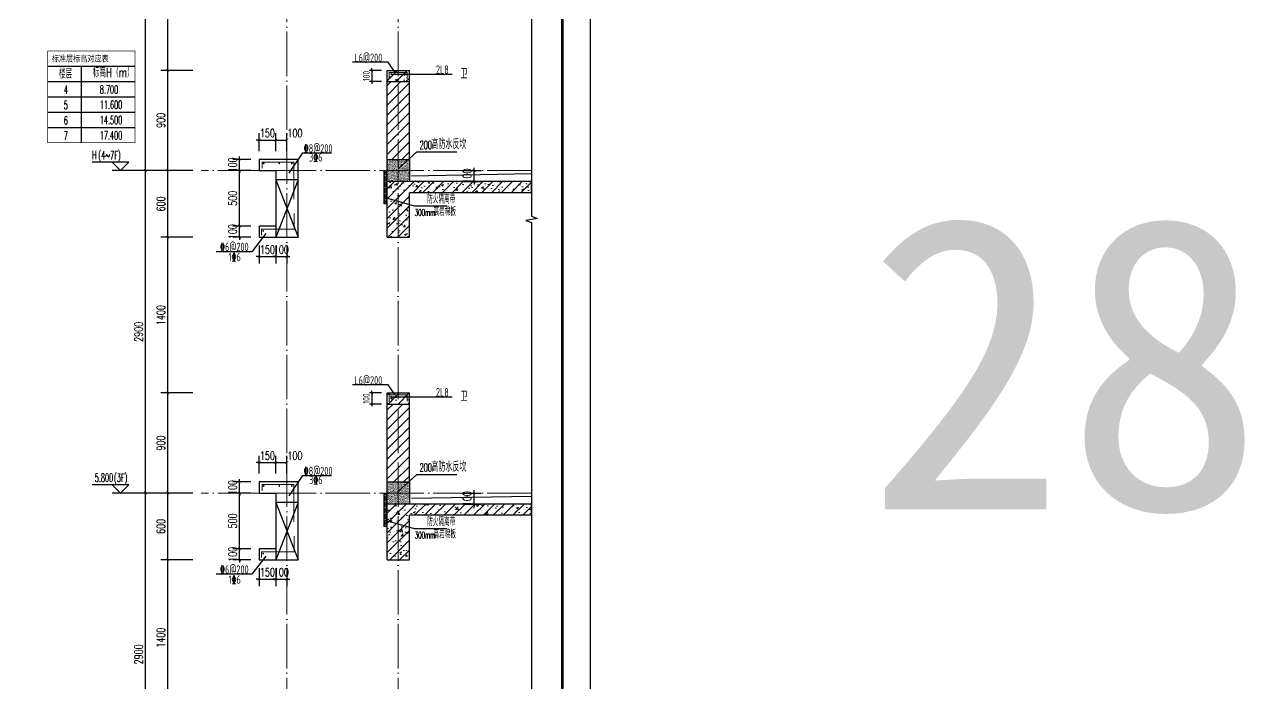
# Model space of a CAD drawing. Extents: x -668857 to 154266, y -275694 to 291306.
# Drawn here: x 78025 to 88987, y 150286 to 156212 of the extents above; entities that cross this region are included whole.
import ezdxf

# ---------------------------------------------------------------- set-up
doc = ezdxf.new("R2010")
doc.units = 0
doc.header["$LTSCALE"] = 1000
doc.linetypes.add('DOTE', pattern=[2.4200000000000004, 2, -0.2, 0.02, -0.2])
doc.layers.get('0').update_dxf_attribs({"linetype": 'CONTINUOUS'})
doc.layers.get('DEFPOINTS').update_dxf_attribs({"linetype": 'CONTINUOUS'})
for name, color, linetype in [('C-Sheet-图框', 101, 'CONTINUOUS'), ('DIM', 2, 'CONTINUOUS'), ('DIM_ELEV', 3, 'CONTINUOUS'), ('DIM_IDEN', 67, 'CONTINUOUS'), ('DIM_SYMB', 3, 'CONTINUOUS'), ('PUB_DIM', 3, 'CONTINUOUS'), ('PUB_TEXT', 2, 'CONTINUOUS'), ('REIN', 6, 'CONTINUOUS'), ('S-大样-砼线', 7, 'CONTINUOUS'), ('S-引出线', 40, 'CONTINUOUS'), ('TEXT', 2, 'CONTINUOUS'), ('WALL', 5, 'CONTINUOUS'), ('yichutu', 7, 'CONTINUOUS'), ('看线', 251, 'CONTINUOUS'), ('立面-看线', 251, 'CONTINUOUS')]:
    doc.layers.add(name, color=color, linetype=linetype)
for name, color, linetype, lineweight in [('DOTE', 19, 'DOTE', 9), ('PUB_HATCH', 8, 'CONTINUOUS', 9), ('内粉刷', 37, 'CONTINUOUS', 9), ('图框', 9, 'CONTINUOUS', 18)]:
    doc.layers.add(name, color=color, linetype=linetype, lineweight=lineweight)
doc.styles.add('_TCH_DIM', font='SIMPLEX.shx', dxfattribs={"width": 0.7, "bigfont": 'GBCBIG.shx'})
doc.styles.add('_TCH_DIM_T3', font='SIMPLEX', dxfattribs={"width": 0.7058823529411765, "bigfont": 'GBCBIG'})
doc.styles.add('C', font='simhei.ttf')
doc.styles.add('DIM_FONT_T3', font='SIMPLEX', dxfattribs={"width": 0.7058823529411765, "bigfont": 'GBCBIG'})
doc.styles.add('TSSD_DIMENSION', font='Tssdeng.shx', dxfattribs={"width": 0.7, "bigfont": 'tssdchn.shx'})
doc.styles.add('TSSD_REIN', font='tssdeng.shx', dxfattribs={"width": 0.7, "height": 300, "bigfont": 'tssdchn.shx'})
doc.styles.add('w', font='tssdeng.shx', dxfattribs={"width": 0.8, "bigfont": 'tssdchn.shx'})
doc.styles.add('宋体', font='', dxfattribs={"height": 50})
doc.styles.get('宋体').set_extended_font_data('SimSun')
doc.dimstyles.new('_TCH_ARCH&&25', dxfattribs={"dimtxt": 74.375, "dimasz": 25, "dimexe": 62.5, "dimexo": 75, "dimgap": 25, "dimtad": 1, "dimdec": 0, "dimzin": 0, "dimdsep": 46, "dimtxsty": '_TCH_DIM_T3', "dimblk": 'ARCHTICK', "dimcen": 0.09, "dimclrt": 7, "dimazin": 0, "dimtfac": 1, "dimtdec": 0, "dimtix": 1, "dimtmove": 2, "dimatfit": 3, "dimldrblk": 'ARCHTICK', "dimfxl": 0, "dimtolj": 1, "dimtzin": 0, "dimarcsym": 0})
doc.dimstyles.new('TSSD_20_20', dxfattribs={"dimtxt": 60, "dimasz": 20, "dimexe": 20, "dimexo": 50, "dimgap": 20, "dimtad": 1, "dimdec": 0, "dimzin": 0, "dimdsep": 46, "dimtxsty": 'TSSD_DIMENSION', "dimblk": 'ARCHTICK', "dimblk1": 'ARCHTICK', "dimblk2": 'ARCHTICK', "dimcen": 0, "dimdle": 20, "dimclrt": 7, "dimadec": 0, "dimazin": 0, "dimtfac": 1, "dimtdec": 0, "dimtix": 1, "dimtmove": 2, "dimatfit": 3, "dimfxl": 0, "dimtolj": 1, "dimtzin": 0, "dimarcsym": 0})
pattern_1 = [(45, (0, 0), (-44.19417382415921, 44.19417382415922), []), (49.99999999999999, (0, 0), (179.3150456501884, -15.68803374564878), [18.75, -206.25]), (355, (0, 0), (-34.68783340325, 188.048033425003), [15, -165]), (100.4514, (14.94292, -1.307335), (144.6273454285054, 172.3598855152384), [15.9350475, -175.285528]), (46.18420000000002, (0, 50), (266.8102621564111, -41.37975358225452), [28.125, -309.3749999999999]), (96.6356, (22.23418625, 46.55167325), (233.6656763871758, 243.5294677251104), [23.902572, -262.92825]), (351.1842, (0, 50), (233.6654862834068, 243.5296502313311), [22.5, -247.5]), (21, (25, 37.5), (149.2267630296154, -100.6547226663347), [18.75, -206.25]), (326.0000000000001, (25, 37.5), (60.82883298039543, 181.2875112617133), [15, -165]), (71.4514, (37.43555825, 29.1120985), (210.0556571453725, 80.6326241774881), [15.9350475, -175.285528]), (37.50000000000001, (0, 0), (3.039963829322667, 83.22346345782788), [0, -163, 0, -167.5, 0, -165.625]), (7.499999999999999, (0, 0), (65.76738436053715, 98.60292797059006), [0, -95.5, 0, -159.25, 0, -63.125]), (327.5, (-55.75, 0), (133.4556090431022, -5.638717933594939), [0, -62.5, 0, -195, 0, -258.75]), (317.5, (-80.75, 0), (145.7965423355966, 25.02624558307943), [0, -81.25, 0, -129.5, 0, -183.75])]

# ---------------------------------------------------------------- blocks, each defined once
blk = doc.blocks.new('GFDDDDRG')
at = {"layer": '图框'}
blk.add_lwpolyline([(923309.7791572664, -107436.9617041193), (923309.7791572663, -159999.4617041193), (893609.7791572664, -159999.4617041193), (893609.7791572665, -107436.9617041193)], close=True, dxfattribs=at)
blk.add_lwpolyline([(923309.7791572664, -107436.9617041193), (923309.7791572663, -159999.4617041193), (893609.7791572664, -159999.4617041193), (893609.7791572665, -107436.9617041193)], close=True, dxfattribs=at)
at = {"layer": '图框', "const_width": 50}
blk.add_lwpolyline([(894109.7791572664, -159499.4617041193), (922809.7791572663, -159499.4617041193), (922809.7791572664, -108686.9617041193), (894109.7791572665, -108686.9617041193)], close=True, dxfattribs=at)
blk = doc.blocks.new('yct-1051-594-26275-14850-25-1002.0')
at = {"layer": 'yichutu', "color": 7}
blk.add_lwpolyline([(0, 0), (0, 14850), (26275, 14850), (26275, 0)], close=True, dxfattribs=at)
blk = doc.blocks.new('_ArchTick')
at = {"color": 0, "linetype": 'ByBlock', "const_width": 0.15}
blk.add_lwpolyline([(-0.5, -0.5), (0.5, 0.5)], dxfattribs=at)
blk = doc.blocks.new('*D2229')
at = {"layer": 'DEFPOINTS', "color": 0}
for p in [(932450.9182588418, -117186.0825243755), (932625.5290252911, -117186.0825243755), (932625.5290252911, -117286.0825243912)]:
    blk.add_point(p, dxfattribs=at)
at = {"layer": 'PUB_DIM', "color": 0, "lineweight": -2}
for p, q in [((932450.9182588418, -117186.0825243755), (932450.9182588418, -117161.0825243755)), ((932550.5290252911, -117186.0825243755), (932388.4182588418, -117186.0825243755)), ((932550.5290252911, -117286.0825243912), (932388.4182588418, -117286.0825243912)), ((932450.9182588418, -117286.0825243912), (932450.9182588418, -117186.0825243755)), ((932450.9182588418, -117286.0825243912), (932450.9182588418, -117311.0825243912))]:
    blk.add_line(p, q, dxfattribs=at)
at = {"layer": 'PUB_DIM', "color": 0, "lineweight": -2, "xscale": 25, "yscale": 25, "zscale": 25}
for p, rotation in [((932450.9182588418, -117186.0825243755), 270), ((932450.9182588418, -117286.0825243912), 90)]:
    blk.add_blockref('_ArchTick', p, dxfattribs=dict(at, rotation=rotation))
at = {"layer": 'PUB_DIM', "color": 7, "insert": (932388.7307588418, -117236.0825243832), "char_height": 74.375, "attachment_point": 5, "rotation": 90, "style": '_TCH_DIM_T3'}
blk.add_mtext('\\A1;100', dxfattribs=at)
blk = doc.blocks.new('*D2230')
at = {"layer": 'DEFPOINTS', "color": 0}
for p in [(932450.9182588418, -117286.0825243912), (932625.5290252911, -117286.0825243912), (932625.5290252911, -117786.0825243912)]:
    blk.add_point(p, dxfattribs=at)
at = {"layer": 'PUB_DIM', "color": 0, "lineweight": -2}
for p, q in [((932550.5290252911, -117286.0825243912), (932388.4182588418, -117286.0825243912)), ((932450.9182588418, -117786.0825243912), (932450.9182588418, -117286.0825243912)), ((932550.5290252911, -117786.0825243912), (932388.4182588418, -117786.0825243912))]:
    blk.add_line(p, q, dxfattribs=at)
at = {"layer": 'PUB_DIM', "color": 0, "lineweight": -2, "xscale": 25, "yscale": 25, "zscale": 25}
for p, rotation in [((932450.9182588418, -117286.0825243912), 90), ((932450.9182588418, -117786.0825243912), 270)]:
    blk.add_blockref('_ArchTick', p, dxfattribs=dict(at, rotation=rotation))
at = {"layer": 'PUB_DIM', "color": 7, "insert": (932388.7307588418, -117536.082524391), "char_height": 74.375, "attachment_point": 5, "rotation": 90, "style": '_TCH_DIM_T3'}
blk.add_mtext('\\A1;500', dxfattribs=at)
blk = doc.blocks.new('*D2231')
at = {"layer": 'DEFPOINTS', "color": 0}
for p in [(932450.9182588418, -117786.0825243912), (932625.5290252911, -117786.0825243912), (932625.5290252911, -117886.0825243911)]:
    blk.add_point(p, dxfattribs=at)
at = {"layer": 'PUB_DIM', "color": 0, "lineweight": -2}
for p, q in [((932550.5290252911, -117786.0825243912), (932388.4182588418, -117786.0825243912)), ((932450.9182588418, -117786.0825243912), (932450.9182588418, -117761.0825243912)), ((932450.9182588418, -117886.0825243911), (932450.9182588418, -117786.0825243912)), ((932550.5290252911, -117886.0825243911), (932388.4182588418, -117886.0825243911)), ((932450.9182588418, -117886.0825243911), (932450.9182588418, -117911.0825243911))]:
    blk.add_line(p, q, dxfattribs=at)
at = {"layer": 'PUB_DIM', "color": 0, "lineweight": -2, "xscale": 25, "yscale": 25, "zscale": 25}
for p, rotation in [((932450.9182588418, -117786.0825243912), 270), ((932450.9182588418, -117886.0825243911), 90)]:
    blk.add_blockref('_ArchTick', p, dxfattribs=dict(at, rotation=rotation))
at = {"layer": 'PUB_DIM', "color": 7, "insert": (932388.7307588418, -117836.082524391), "char_height": 74.375, "attachment_point": 5, "rotation": 90, "style": '_TCH_DIM_T3'}
blk.add_mtext('\\A1;100', dxfattribs=at)
blk = doc.blocks.new('*D2232')
at = {"layer": 'DEFPOINTS', "color": 0}
for p in [(932625.5290252911, -117886.0825243875), (932775.5290252896, -117886.0825243904), (932775.5290252896, -118059.7932143435)]:
    blk.add_point(p, dxfattribs=at)
at = {"layer": 'PUB_DIM', "color": 0, "lineweight": -2}
for p, q in [((932625.5290252911, -117961.0825243875), (932625.5290252911, -118122.2932143435)), ((932775.5290252896, -117961.0825243904), (932775.5290252896, -118122.2932143435)), ((932625.5290252911, -118059.7932143435), (932600.5290252911, -118059.7932143435)), ((932625.5290252911, -118059.7932143435), (932775.5290252896, -118059.7932143435)), ((932775.5290252896, -118059.7932143435), (932800.5290252896, -118059.7932143435))]:
    blk.add_line(p, q, dxfattribs=at)
at = {"layer": 'PUB_DIM', "color": 0, "lineweight": -2, "xscale": 25, "yscale": 25, "zscale": 25}
blk.add_blockref('_ArchTick', (932625.5290252911, -118059.7932143435), dxfattribs=at)
at = {"layer": 'PUB_DIM', "color": 0, "lineweight": -2, "xscale": 25, "yscale": 25, "zscale": 25, "rotation": 180}
blk.add_blockref('_ArchTick', (932775.5290252896, -118059.7932143435), dxfattribs=at)
at = {"layer": 'PUB_DIM', "color": 7, "insert": (932700.5290252904, -117997.6057143435), "char_height": 74.375, "attachment_point": 5, "style": '_TCH_DIM_T3'}
blk.add_mtext('\\A1;150', dxfattribs=at)
blk = doc.blocks.new('*D2233')
at = {"layer": 'DEFPOINTS', "color": 0}
for p in [(932775.5290252896, -117886.0825243904), (932875.5290186122, -117886.0825243923), (932875.5290186122, -118059.7932143459)]:
    blk.add_point(p, dxfattribs=at)
at = {"layer": 'PUB_DIM', "color": 0, "lineweight": -2}
for p, q in [((932775.5290252896, -117961.0825243904), (932775.5290252896, -118122.2932143459)), ((932875.5290186122, -117961.0825243923), (932875.5290186122, -118122.2932143459)), ((932775.5290252896, -118059.7932143459), (932750.5290252896, -118059.7932143459)), ((932775.5290252896, -118059.7932143459), (932875.5290186122, -118059.7932143459)), ((932875.5290186122, -118059.7932143459), (932900.5290186122, -118059.7932143459))]:
    blk.add_line(p, q, dxfattribs=at)
at = {"layer": 'PUB_DIM', "color": 0, "lineweight": -2, "xscale": 25, "yscale": 25, "zscale": 25}
blk.add_blockref('_ArchTick', (932775.5290252896, -118059.7932143459), dxfattribs=at)
at = {"layer": 'PUB_DIM', "color": 0, "lineweight": -2, "xscale": 25, "yscale": 25, "zscale": 25, "rotation": 180}
blk.add_blockref('_ArchTick', (932875.5290186122, -118059.7932143459), dxfattribs=at)
at = {"layer": 'PUB_DIM', "color": 7, "insert": (932825.5290219509, -117997.6057143459), "char_height": 74.375, "attachment_point": 5, "style": '_TCH_DIM_T3'}
blk.add_mtext('\\A1;100', dxfattribs=at)
blk = doc.blocks.new('*D2234')
at = {"layer": 'DEFPOINTS', "color": 0}
for p in [(934390.7113845855, -117286.0823870408), (934556.671269677, -117286.0823870408), (934390.7113845855, -117386.0823868569)]:
    blk.add_point(p, dxfattribs=at)
at = {"layer": 'PUB_DIM', "color": 0, "lineweight": -2}
for p, q in [((934465.7113845855, -117286.0823870408), (934619.171269677, -117286.0823870408)), ((934556.671269677, -117286.0823870408), (934556.671269677, -117261.0823870408)), ((934556.671269677, -117386.0823868569), (934556.671269677, -117286.0823870408)), ((934465.7113845855, -117386.0823868569), (934619.171269677, -117386.0823868569)), ((934556.671269677, -117386.0823868569), (934556.671269677, -117411.0823868569))]:
    blk.add_line(p, q, dxfattribs=at)
at = {"layer": 'PUB_DIM', "color": 0, "lineweight": -2, "xscale": 25, "yscale": 25, "zscale": 25}
for p, rotation in [((934556.671269677, -117286.0823870408), 270), ((934556.671269677, -117386.0823868569), 90)]:
    blk.add_blockref('_ArchTick', p, dxfattribs=dict(at, rotation=rotation))
at = {"layer": 'PUB_DIM', "color": 7, "insert": (934494.483769677, -117336.0823869487), "char_height": 74.375, "attachment_point": 5, "rotation": 90, "style": '_TCH_DIM_T3'}
blk.add_mtext('\\A1;100', dxfattribs=at)
blk = doc.blocks.new('*D2235')
at = {"layer": 'DEFPOINTS', "color": 0}
for p in [(932775.5290252895, -117012.3718344355), (932625.529025291, -117186.0825243915), (932775.5290252895, -117186.0825243886)]:
    blk.add_point(p, dxfattribs=at)
at = {"layer": 'PUB_DIM', "color": 0, "lineweight": -2}
for p, q in [((932625.529025291, -117111.0825243915), (932625.529025291, -116949.8718344355)), ((932775.5290252895, -117111.0825243886), (932775.5290252895, -116949.8718344355)), ((932625.529025291, -117012.3718344355), (932600.529025291, -117012.3718344355)), ((932625.529025291, -117012.3718344355), (932775.5290252895, -117012.3718344355)), ((932775.5290252895, -117012.3718344355), (932800.5290252895, -117012.3718344355))]:
    blk.add_line(p, q, dxfattribs=at)
at = {"layer": 'PUB_DIM', "color": 0, "lineweight": -2, "xscale": 25, "yscale": 25, "zscale": 25}
blk.add_blockref('_ArchTick', (932625.529025291, -117012.3718344355), dxfattribs=at)
at = {"layer": 'PUB_DIM', "color": 0, "lineweight": -2, "xscale": 25, "yscale": 25, "zscale": 25, "rotation": 180}
blk.add_blockref('_ArchTick', (932775.5290252895, -117012.3718344355), dxfattribs=at)
at = {"layer": 'PUB_DIM', "color": 7, "insert": (932700.5290252902, -116950.1843344355), "char_height": 74.375, "attachment_point": 5, "style": '_TCH_DIM_T3'}
blk.add_mtext('\\A1;150', dxfattribs=at)
blk = doc.blocks.new('*D2236')
at = {"layer": 'DEFPOINTS', "color": 0}
for p in [(932875.5290186121, -117012.3718344331), (932775.5290252895, -117186.0825243886), (932875.5290186121, -117186.0825243867)]:
    blk.add_point(p, dxfattribs=at)
at = {"layer": 'PUB_DIM', "color": 0, "lineweight": -2}
for p, q in [((932775.5290252895, -117111.0825243886), (932775.5290252895, -116949.8718344331)), ((932875.5290186121, -117111.0825243867), (932875.5290186121, -116949.8718344331)), ((932775.5290252895, -117012.3718344331), (932875.5290186121, -117012.3718344331))]:
    blk.add_line(p, q, dxfattribs=at)
at = {"layer": 'PUB_DIM', "color": 0, "lineweight": -2, "xscale": 25, "yscale": 25, "zscale": 25, "rotation": 180}
blk.add_blockref('_ArchTick', (932775.5290252895, -117012.3718344331), dxfattribs=at)
at = {"layer": 'PUB_DIM', "color": 0, "lineweight": -2, "xscale": 25, "yscale": 25, "zscale": 25}
blk.add_blockref('_ArchTick', (932875.5290186121, -117012.3718344331), dxfattribs=at)
at = {"layer": 'PUB_DIM', "color": 7, "insert": (932947.9456852787, -116950.1843344331), "char_height": 74.375, "attachment_point": 5, "style": '_TCH_DIM_T3'}
blk.add_mtext('\\A1;100', dxfattribs=at)
blk = doc.blocks.new('VDVDXAXFSFFX')
at = {"layer": 'PUB_HATCH'}
h = blk.add_hatch(dxfattribs=at)
h.set_pattern_fill('DOTS', color=251, scale=2, style=0)
h.set_pattern_definition([(0, (924712.4965232481, -148185.5928938247), (1.5875, 3.175), [0, -3.175])])
h.paths.add_polyline_path([(924682.496528509, -148185.5928938247), (924712.4965288265, -148185.5928938247), (924712.4965296196, -147935.5928918117), (924712.4965296126, -147885.5928918776), (924712.4965232481, -147885.5928918157), (924712.4965232481, -147885.5928938247), (924682.496528509, -147885.5928938247)])
at = {"layer": 'DIM_IDEN', "color": 5}
for p, q in [((924695.4944669578, -148129.2886519908), (924955.5658560492, -148202.8897275763)), ((924955.5658560492, -148202.8897275763), (925253.409062462, -148202.8897275763))]:
    blk.add_line(p, q, dxfattribs=at)
at = {"layer": 'PUB_HATCH', "color": 5}
blk.add_lwpolyline([(924712.4965232481, -147885.5928938247), (924682.496528509, -147885.5928938247), (924682.496528509, -148185.5928938247), (924712.4965232481, -148185.5928938247)], close=True, dxfattribs=at)
at = {"layer": 'PUB_TEXT', "style": 'DIM_FONT_T3', "width": 0.7058823529411765}
blk.add_text('防火隔离带', height=71.48936170212767, dxfattribs=at).set_placement((925072.609312775, -148181.8897275763))
at = {"layer": 'PUB_TEXT', "color": 5, "style": 'DIM_FONT_T3'}
for s, height, width, p in [('300mm', 59.5, 0.4982698961937717, (924960.3522060211, -148292.9097275763)), ('高岩棉板', 71.48936170212767, 0.7058823529411765, (925129.763970727, -148292.9097275763))]:
    blk.add_text(s, height=height, dxfattribs=dict(at, width=width)).set_placement(p)
blk = doc.blocks.new('*D2888')
at = {"layer": 'DEFPOINTS', "color": 0}
for p in [(79312.92840373388, 151399.0340897832), (79612.9284037546, 151399.0340897832), (79612.9284037546, 149999.0342273037)]:
    blk.add_point(p, dxfattribs=at)
at = {"layer": 'PUB_DIM', "color": 0, "lineweight": -2}
for p, q in [((79537.9284037546, 151399.0340897832), (79250.42840373388, 151399.0340897832)), ((79312.92840373388, 149999.0342273037), (79312.92840373388, 151399.0340897832)), ((79537.9284037546, 149999.0342273037), (79250.42840373388, 149999.0342273037))]:
    blk.add_line(p, q, dxfattribs=at)
at = {"layer": 'PUB_DIM', "color": 0, "lineweight": -2, "xscale": 25, "yscale": 25, "zscale": 25}
for p, rotation in [((79312.92840373388, 151399.0340897832), 90), ((79312.92840373388, 149999.0342273037), 270)]:
    blk.add_blockref('_ArchTick', p, dxfattribs=dict(at, rotation=rotation))
at = {"layer": 'PUB_DIM', "color": 7, "insert": (79250.74090373387, 150699.0341585435), "char_height": 74.375, "attachment_point": 5, "rotation": 90, "style": '_TCH_DIM_T3'}
blk.add_mtext('\\A1;1400', dxfattribs=at)
blk = doc.blocks.new('*D2889')
at = {"layer": 'DEFPOINTS', "color": 0}
for p in [(79312.92840373388, 151999.034089783), (79612.9284037546, 151999.034089783), (79612.9284037546, 151399.0340897832)]:
    blk.add_point(p, dxfattribs=at)
at = {"layer": 'PUB_DIM', "color": 0, "lineweight": -2}
for p, q in [((79537.9284037546, 151999.034089783), (79250.42840373388, 151999.034089783)), ((79312.92840373388, 151399.0340897832), (79312.92840373388, 151999.034089783)), ((79537.9284037546, 151399.0340897832), (79250.42840373388, 151399.0340897832))]:
    blk.add_line(p, q, dxfattribs=at)
at = {"layer": 'PUB_DIM', "color": 0, "lineweight": -2, "xscale": 25, "yscale": 25, "zscale": 25}
for p, rotation in [((79312.92840373388, 151999.034089783), 90), ((79312.92840373388, 151399.0340897832), 270)]:
    blk.add_blockref('_ArchTick', p, dxfattribs=dict(at, rotation=rotation))
at = {"layer": 'PUB_DIM', "color": 7, "insert": (79250.74090373387, 151699.0340897831), "char_height": 74.375, "attachment_point": 5, "rotation": 90, "style": '_TCH_DIM_T3'}
blk.add_mtext('\\A1;600', dxfattribs=at)
blk = doc.blocks.new('*D2890')
at = {"layer": 'DEFPOINTS', "color": 0}
for p in [(79312.92840373388, 152899.0342273037), (79612.9284037546, 152899.0342273037), (79612.9284037546, 151999.034089783)]:
    blk.add_point(p, dxfattribs=at)
at = {"layer": 'PUB_DIM', "color": 0, "lineweight": -2}
for p, q in [((79537.9284037546, 152899.0342273037), (79250.42840373388, 152899.0342273037)), ((79312.92840373388, 151999.034089783), (79312.92840373388, 152899.0342273037)), ((79537.9284037546, 151999.034089783), (79250.42840373388, 151999.034089783))]:
    blk.add_line(p, q, dxfattribs=at)
at = {"layer": 'PUB_DIM', "color": 0, "lineweight": -2, "xscale": 25, "yscale": 25, "zscale": 25}
for p, rotation in [((79312.92840373388, 152899.0342273037), 90), ((79312.92840373388, 151999.034089783), 270)]:
    blk.add_blockref('_ArchTick', p, dxfattribs=dict(at, rotation=rotation))
at = {"layer": 'PUB_DIM', "color": 7, "insert": (79250.74090373387, 152449.0341585434), "char_height": 74.375, "attachment_point": 5, "rotation": 90, "style": '_TCH_DIM_T3'}
blk.add_mtext('\\A1;900', dxfattribs=at)
blk = doc.blocks.new('*D2891')
at = {"layer": 'DEFPOINTS', "color": 0}
for p in [(79312.92840373388, 154299.034089783), (79612.9284037546, 154299.034089783), (79612.9284037546, 152899.0342273037)]:
    blk.add_point(p, dxfattribs=at)
at = {"layer": 'PUB_DIM', "color": 0, "lineweight": -2}
for p, q in [((79537.9284037546, 154299.034089783), (79250.42840373388, 154299.034089783)), ((79312.92840373388, 152899.0342273037), (79312.92840373388, 154299.034089783)), ((79537.9284037546, 152899.0342273037), (79250.42840373388, 152899.0342273037))]:
    blk.add_line(p, q, dxfattribs=at)
at = {"layer": 'PUB_DIM', "color": 0, "lineweight": -2, "xscale": 25, "yscale": 25, "zscale": 25}
for p, rotation in [((79312.92840373388, 154299.034089783), 90), ((79312.92840373388, 152899.0342273037), 270)]:
    blk.add_blockref('_ArchTick', p, dxfattribs=dict(at, rotation=rotation))
at = {"layer": 'PUB_DIM', "color": 7, "insert": (79250.74090373387, 153599.0341585434), "char_height": 74.375, "attachment_point": 5, "rotation": 90, "style": '_TCH_DIM_T3'}
blk.add_mtext('\\A1;1400', dxfattribs=at)
blk = doc.blocks.new('*D2892')
at = {"layer": 'DEFPOINTS', "color": 0}
for p in [(79312.92840373388, 154899.0340897827), (79612.9284037546, 154899.0340897827), (79612.9284037546, 154299.034089783)]:
    blk.add_point(p, dxfattribs=at)
at = {"layer": 'PUB_DIM', "color": 0, "lineweight": -2}
for p, q in [((79537.9284037546, 154899.0340897827), (79250.42840373388, 154899.0340897827)), ((79312.92840373388, 154299.034089783), (79312.92840373388, 154899.0340897827)), ((79537.9284037546, 154299.034089783), (79250.42840373388, 154299.034089783))]:
    blk.add_line(p, q, dxfattribs=at)
at = {"layer": 'PUB_DIM', "color": 0, "lineweight": -2, "xscale": 25, "yscale": 25, "zscale": 25}
for p, rotation in [((79312.92840373388, 154899.0340897827), 90), ((79312.92840373388, 154299.034089783), 270)]:
    blk.add_blockref('_ArchTick', p, dxfattribs=dict(at, rotation=rotation))
at = {"layer": 'PUB_DIM', "color": 7, "insert": (79250.74090373387, 154599.0340897829), "char_height": 74.375, "attachment_point": 5, "rotation": 90, "style": '_TCH_DIM_T3'}
blk.add_mtext('\\A1;600', dxfattribs=at)
blk = doc.blocks.new('*D2893')
at = {"layer": 'DEFPOINTS', "color": 0}
for p in [(79312.92840373388, 155799.0342273034), (79612.9284037546, 155799.0342273034), (79612.9284037546, 154899.0340897827)]:
    blk.add_point(p, dxfattribs=at)
at = {"layer": 'PUB_DIM', "color": 0, "lineweight": -2}
for p, q in [((79537.9284037546, 155799.0342273034), (79250.42840373388, 155799.0342273034)), ((79312.92840373388, 154899.0340897827), (79312.92840373388, 155799.0342273034)), ((79537.9284037546, 154899.0340897827), (79250.42840373388, 154899.0340897827))]:
    blk.add_line(p, q, dxfattribs=at)
at = {"layer": 'PUB_DIM', "color": 0, "lineweight": -2, "xscale": 25, "yscale": 25, "zscale": 25}
for p, rotation in [((79312.92840373388, 155799.0342273034), 90), ((79312.92840373388, 154899.0340897827), 270)]:
    blk.add_blockref('_ArchTick', p, dxfattribs=dict(at, rotation=rotation))
at = {"layer": 'PUB_DIM', "color": 7, "insert": (79250.74090373387, 155349.0341585431), "char_height": 74.375, "attachment_point": 5, "rotation": 90, "style": '_TCH_DIM_T3'}
blk.add_mtext('\\A1;900', dxfattribs=at)
blk = doc.blocks.new('*D2894')
at = {"layer": 'DEFPOINTS', "color": 0}
for p in [(79312.92840373388, 157199.0340897695), (79612.9284037546, 157199.0340897695), (79612.9284037546, 155799.0342273034)]:
    blk.add_point(p, dxfattribs=at)
at = {"layer": 'PUB_DIM', "color": 0, "lineweight": -2}
for p, q in [((79537.9284037546, 157199.0340897695), (79250.42840373388, 157199.0340897695)), ((79312.92840373388, 155799.0342273034), (79312.92840373388, 157199.0340897695)), ((79537.9284037546, 155799.0342273034), (79250.42840373388, 155799.0342273034))]:
    blk.add_line(p, q, dxfattribs=at)
at = {"layer": 'PUB_DIM', "color": 0, "lineweight": -2, "xscale": 25, "yscale": 25, "zscale": 25}
for p, rotation in [((79312.92840373388, 157199.0340897695), 90), ((79312.92840373388, 155799.0342273034), 270)]:
    blk.add_blockref('_ArchTick', p, dxfattribs=dict(at, rotation=rotation))
at = {"layer": 'PUB_DIM', "color": 7, "insert": (79250.74090373387, 156499.0341585365), "char_height": 74.375, "attachment_point": 5, "rotation": 90, "style": '_TCH_DIM_T3'}
blk.add_mtext('\\A1;1400', dxfattribs=at)
blk = doc.blocks.new('*D2905')
at = {"layer": 'DEFPOINTS', "color": 0}
for p in [(79112.92840372946, 151999.0340897829), (79612.9284037546, 151999.0340897829), (79612.9284037546, 149099.0340897829)]:
    blk.add_point(p, dxfattribs=at)
at = {"layer": 'PUB_DIM', "color": 0, "lineweight": -2}
for p, q in [((79537.9284037546, 151999.0340897829), (79050.42840372946, 151999.0340897829)), ((79112.92840372946, 149099.0340897829), (79112.92840372946, 151999.0340897829)), ((79537.9284037546, 149099.0340897829), (79050.42840372946, 149099.0340897829))]:
    blk.add_line(p, q, dxfattribs=at)
at = {"layer": 'PUB_DIM', "color": 0, "lineweight": -2, "xscale": 25, "yscale": 25, "zscale": 25}
for p, rotation in [((79112.92840372946, 151999.0340897829), 90), ((79112.92840372946, 149099.0340897829), 270)]:
    blk.add_blockref('_ArchTick', p, dxfattribs=dict(at, rotation=rotation))
at = {"layer": 'PUB_DIM', "color": 7, "insert": (79050.74090372944, 150549.0340897829), "char_height": 74.375, "attachment_point": 5, "rotation": 90, "style": '_TCH_DIM_T3'}
blk.add_mtext('\\A1;2900', dxfattribs=at)
blk = doc.blocks.new('*D2906')
at = {"layer": 'DEFPOINTS', "color": 0}
for p in [(79112.92840372946, 154899.0340897827), (79612.9284037546, 154899.0340897827), (79612.9284037546, 151999.0340897829)]:
    blk.add_point(p, dxfattribs=at)
at = {"layer": 'PUB_DIM', "color": 0, "lineweight": -2}
for p, q in [((79537.9284037546, 154899.0340897827), (79050.42840372946, 154899.0340897827)), ((79112.92840372946, 151999.0340897829), (79112.92840372946, 154899.0340897827)), ((79537.9284037546, 151999.0340897829), (79050.42840372946, 151999.0340897829))]:
    blk.add_line(p, q, dxfattribs=at)
at = {"layer": 'PUB_DIM', "color": 0, "lineweight": -2, "xscale": 25, "yscale": 25, "zscale": 25}
for p, rotation in [((79112.92840372946, 154899.0340897827), 90), ((79112.92840372946, 151999.0340897829), 270)]:
    blk.add_blockref('_ArchTick', p, dxfattribs=dict(at, rotation=rotation))
at = {"layer": 'PUB_DIM', "color": 7, "insert": (79050.74090372944, 153449.0340897828), "char_height": 74.375, "attachment_point": 5, "rotation": 90, "style": '_TCH_DIM_T3'}
blk.add_mtext('\\A1;2900', dxfattribs=at)
blk = doc.blocks.new('*D2907')
at = {"layer": 'DEFPOINTS', "color": 0}
for p in [(79112.92840372946, 157799.0340897829), (79612.9284037546, 157799.0340897829), (79612.9284037546, 154899.0340897827)]:
    blk.add_point(p, dxfattribs=at)
at = {"layer": 'PUB_DIM', "color": 0, "lineweight": -2}
for p, q in [((79537.9284037546, 157799.0340897829), (79050.42840372946, 157799.0340897829)), ((79112.92840372946, 154899.0340897827), (79112.92840372946, 157799.0340897829)), ((79537.9284037546, 154899.0340897827), (79050.42840372946, 154899.0340897827))]:
    blk.add_line(p, q, dxfattribs=at)
at = {"layer": 'PUB_DIM', "color": 0, "lineweight": -2, "xscale": 25, "yscale": 25, "zscale": 25}
for p, rotation in [((79112.92840372946, 157799.0340897829), 90), ((79112.92840372946, 154899.0340897827), 270)]:
    blk.add_blockref('_ArchTick', p, dxfattribs=dict(at, rotation=rotation))
at = {"layer": 'PUB_DIM', "color": 7, "insert": (79050.74090372944, 156349.0340897828), "char_height": 74.375, "attachment_point": 5, "rotation": 90, "style": '_TCH_DIM_T3'}
blk.add_mtext('\\A1;2900', dxfattribs=at)
blk = doc.blocks.new('*D3408')
at = {"layer": 'DEFPOINTS', "color": 0}
for p in [(81283.12256072066, 155799.0342273163), (81146.20539368666, 155699.0342273163), (81283.12256072066, 155699.0342273163)]:
    blk.add_point(p, dxfattribs=at)
at = {"layer": 'DIM', "color": 0, "lineweight": -2}
for p, q in [((81233.12256072066, 155799.0342273163), (81126.20539368666, 155799.0342273163)), ((81146.20539368666, 155799.0342273163), (81146.20539368666, 155819.0342273163)), ((81146.20539368666, 155799.0342273163), (81146.20539368666, 155699.0342273163)), ((81233.12256072066, 155699.0342273163), (81126.20539368666, 155699.0342273163)), ((81146.20539368666, 155699.0342273163), (81146.20539368666, 155679.0342273163))]:
    blk.add_line(p, q, dxfattribs=at)
at = {"layer": 'DIM', "color": 0, "lineweight": -2, "xscale": 20, "yscale": 20, "zscale": 20}
for p, rotation in [((81146.20539368666, 155799.0342273163), 270), ((81146.20539368666, 155699.0342273163), 90)]:
    blk.add_blockref('_ArchTick', p, dxfattribs=dict(at, rotation=rotation))
at = {"layer": 'DIM', "color": 7, "insert": (81096.20539368664, 155749.0342273163), "char_height": 60, "attachment_point": 5, "rotation": 90, "style": 'TSSD_DIMENSION'}
blk.add_mtext('\\A1;100', dxfattribs=at)
blk = doc.blocks.new('20210809.02283206')
at = {"layer": 'REIN', "const_width": 9}
blk.add_lwpolyline([(87484.17413905729, 66580.93723980524), (87484.17413905729, 66644.7473179046), (87644.05902665015, 66644.7473179046), (87644.05902665015, 66586.78243779903)], dxfattribs=at)
at = {"layer": 'REIN', "const_width": 8}
for points in [[(87497.66146427253, 66629.68552062381, 1), (87505.66146427253, 66629.68552062381, 1)], [(87625.09821334062, 66629.68552062381, 1), (87633.09821334062, 66629.68552062381, 1)]]:
    blk.add_lwpolyline(points, format="xyb", close=True, dxfattribs=at)
at = {"layer": 'S-引出线'}
for p, q in [((87474.5888281595, 66737.00278282212), (87154.50981688779, 66737.00278282212)), ((87538.80876634456, 66644.7473179046), (87474.5888281595, 66737.00278282212)), ((87501.66146427253, 66629.68552062381), (88051.0763514862, 66629.68552062381))]:
    blk.add_line(p, q, dxfattribs=at)
at = {"layer": 'TEXT', "style": 'w', "width": 0.7}
for s, p in [('L6@200', (87171.47256206069, 66739.17247021152)), ('2L8', (87903.94640226947, 66632.06966891466))]:
    blk.add_text(s, height=75, rotation=1.867629851175362e-07, dxfattribs=at).set_placement(p)
blk = doc.blocks.new('A$C124E38C7')
at = {"layer": 'REIN'}
for points in [[(411.3491916419007, 827.6198026949423, 9, 9, 0), (411.3491916419007, 885.7864124497282, 9, 9, 0), (697.136046927888, 885.7864124497282, 9, 9, 0), (697.136046927888, 551.0904451996903, 9, 9, 0)], [(407.7055343370885, 227.9407258796855, 9, 9, 0), (407.7055343370885, 280.9011473031132, 9, 9, 0), (700.087186511606, 280.9011473031132, 9, 9, 0), (700.087186511606, 425.2876792717143, 9, 9, 0)]]:
    blk.add_lwpolyline(points, format="xyseb", dxfattribs=at)
at = {"layer": 'REIN', "const_width": 8}
for points in [[(421.8327268124558, 873.5427987211733, 1), (429.8327268124558, 873.5427987211733, 1)], [(562.2868298138492, 873.5427987211733, 1), (570.2868298138492, 873.5427987211733, 1)], [(674.8765359376557, 873.5427987211733, 1), (682.8765359376557, 873.5427987211733, 1)], [(418.3428307138383, 266.0767502083327, 1), (426.3428307138383, 266.0767502083327, 1)]]:
    blk.add_lwpolyline(points, format="xyb", close=True, dxfattribs=at)
at = {"layer": 'S-大样-砼线'}
for p, q in [((534.9131775260903, 724.9081133130239), (734.9131767665967, 209.8477938786382)), ((734.9161242698319, 724.9081133109867), (534.9161258917302, 209.8477938691503))]:
    blk.add_line(p, q, dxfattribs=at)
blk.add_lwpolyline([(734.9131833887659, 724.9081133072614), (534.9131775260903, 724.9081133072614), (534.913177951239, 209.8477938728756), (734.9131838129833, 209.8477938728756)], close=True, dxfattribs=at)
at = {"layer": 'S-引出线'}
for points in [[(655.4759675925598, 786.1005740879918), (777.7402859008871, 968.3219862158294), (1034.716379232705, 968.3219862158294)], [(445.2635719589889, 242.7101313573658), (318.597527531907, 79.6172117459937), (0.007638059556484222, 79.6172117459937)]]:
    blk.add_lwpolyline(points, dxfattribs=at)
at = {"layer": 'TEXT', "style": 'TSSD_REIN', "width": 0.7}
for s, p in [('%%1328@200', (785.8780742259696, 970.9405861510313)), ('3%%1326', (833.783343960531, 890.0683411068167)), ('%%1326@200', (33.9313798728399, 85.49755562626524)), ('1%%1326', (110.1330228815787, -5.766491179412697))]:
    blk.add_text(s, height=75, rotation=1.867629851175362e-07, dxfattribs=at).set_placement(p)
blk = doc.blocks.new('*D3410')
at = {"layer": 'DEFPOINTS', "color": 0}
for p in [(81283.12256072066, 152899.0342273165), (81146.20539368666, 152799.0342273165), (81283.12256072066, 152799.0342273165)]:
    blk.add_point(p, dxfattribs=at)
at = {"layer": 'DIM', "color": 0, "lineweight": -2}
for p, q in [((81146.20539368666, 152899.0342273165), (81146.20539368666, 152919.0342273165)), ((81233.12256072066, 152899.0342273165), (81126.20539368666, 152899.0342273165)), ((81146.20539368666, 152899.0342273165), (81146.20539368666, 152799.0342273165)), ((81233.12256072066, 152799.0342273165), (81126.20539368666, 152799.0342273165)), ((81146.20539368666, 152799.0342273165), (81146.20539368666, 152779.0342273165))]:
    blk.add_line(p, q, dxfattribs=at)
at = {"layer": 'DIM', "color": 0, "lineweight": -2, "xscale": 20, "yscale": 20, "zscale": 20}
for p, rotation in [((81146.20539368666, 152899.0342273165), 270), ((81146.20539368666, 152799.0342273165), 90)]:
    blk.add_blockref('_ArchTick', p, dxfattribs=dict(at, rotation=rotation))
at = {"layer": 'DIM', "color": 7, "insert": (81096.20539368664, 152849.0342273166), "char_height": 60, "attachment_point": 5, "rotation": 90, "style": 'TSSD_DIMENSION'}
blk.add_mtext('\\A1;100', dxfattribs=at)
blk = doc.blocks.new('HFHFHTFHSD')
at = {"layer": 'PUB_HATCH'}
h = blk.add_hatch(dxfattribs=at)
h.set_pattern_fill('钢筋混凝土', color=256, scale=25, style=0)
h.set_pattern_definition(pattern_1)
h.paths.add_polyline_path([(933975.5290184285, -116486.0823868664), (933975.5290184285, -116386.0823868664), (933775.5290184285, -116386.0823868664), (933775.5290184285, -116486.0823868664)])
h = blk.add_hatch(dxfattribs=at)
h.set_pattern_fill('普通砖', color=256, scale=25, style=0)
h.set_pattern_definition([(45, (0, 44.8778375), (-44.19419150182874, 44.19419150182875), [])])
h.paths.add_polyline_path([(933975.5290117239, -117186.0823858284), (933975.5290117239, -116486.0823868664), (933775.5290117239, -116486.0823868664), (933775.5290117239, -117186.0823858284)])
h = blk.add_hatch(dxfattribs=at)
h.set_pattern_fill('钢筋混凝土', color=256, scale=25, style=0)
h.set_pattern_definition(pattern_1)
h.paths.add_polyline_path([(935074.0539309505, -117386.0823868618), (933775.5290185463, -117386.0823865127), (933975.5290171637, -117486.0823865696), (935074.0539309231, -117486.0823868618)])
h = blk.add_hatch(dxfattribs=at)
h.set_pattern_fill('钢筋混凝土', color=256, scale=25, style=0)
h.set_pattern_definition(pattern_1)
h.paths.add_polyline_path([(933975.5290117239, -117886.0823882506), (933975.5290171637, -117486.0823865696), (933775.5290185463, -117386.0823865127), (933775.5290117239, -117886.0823855233)])
at = {"layer": '立面-看线'}
h = blk.add_hatch(dxfattribs=at)
h.set_pattern_fill('碎沙', color=256, scale=4)
h.set_pattern_definition([(37.50000000000001, (132722.2893678545, -502748.0348455478), (-0.32000625919681, 9.788264746586847), [0, -7.7216, 0, -8.636000000000001, 0, -8.255]), (7.499999999999999, (132722.2893678545, -502748.0348455478), (8.990465662760052, 14.33650201136708), [0, -4.1656, 0, -6.9596, 0, -2.667]), (327.5, (132716.0409678544, -502748.0348455478), (15.81984740482916, 0.028743693570914), [0, -2.54, 0, -9.144, 0, -11.938]), (317.5, (132716.0409678544, -502748.0348455478), (15.27112904944595, 4.458586465144325), [0, -1.27, 0, -5.9944, 0, -6.858])])
h.paths.add_polyline_path([(933775.5290184807, -117386.082385914), (933975.5290185421, -117386.0823862503), (933975.5290185729, -117186.0823860849), (933775.5290185114, -117186.0823855719)])
at = {"layer": 'DIM_IDEN'}
for p, q in [((933875.5292769555, -117271.0822834711), (934042.3401921625, -117119.5647890752)), ((934042.3401921625, -117119.5647890752), (934402.5167037676, -117119.5647890752))]:
    blk.add_line(p, q, dxfattribs=at)
at = {"layer": 'WALL'}
for p, q in [((933775.5290184285, -116486.0823868664), (933775.5290184285, -116386.0823868664)), ((933775.5290184285, -116386.0823868664), (933975.5290184285, -116386.0823868664)), ((933975.5290184285, -116486.0823868664), (933975.5290184285, -116386.0823868664)), ((933775.5290184285, -116486.0823868664), (933975.5290184285, -116486.0823868664)), ((933775.5290117239, -117186.0823858284), (933775.5290117239, -116486.0823868664)), ((933975.5290117239, -117186.0823858284), (933975.5290117239, -116486.0823868664)), ((932975.5290254289, -117186.0825243878), (932625.529025291, -117186.0825243878)), ((932625.529025291, -117186.0825243878), (932625.529025291, -117286.0825243876)), ((932625.529025291, -117286.0825243876), (932775.529025291, -117286.0825243878)), ((932775.529025291, -117286.0825243878), (932775.529025291, -117786.0825243875)), ((932975.5290173707, -117886.0825243869), (932975.5290254289, -117186.0825243878)), ((933775.5290117239, -117186.0823858284), (933975.5290117239, -117186.0823858284)), ((935074.0539309505, -117386.0823868618), (933775.5290185463, -117386.0823865127)), ((933775.5290117239, -117886.0823855233), (933775.5290185463, -117386.0823865127)), ((935074.0539309231, -117486.0823868618), (935074.0539309505, -117386.0823868618)), ((935074.0539309231, -117486.0823868618), (933975.5290171637, -117486.0823865696)), ((933975.5290117239, -117886.0823882506), (933975.5290171637, -117486.0823865696)), ((932775.529025291, -117786.0825243875), (932625.529025291, -117786.0825243875)), ((932625.529025291, -117786.0825243875), (932625.529025291, -117886.0825243875)), ((932625.529025291, -117886.0825243875), (932975.5290173707, -117886.0825243869)), ((933775.5290117239, -117886.0823855233), (933975.5290117239, -117886.0823882506))]:
    blk.add_line(p, q, dxfattribs=at)
blk.add_lwpolyline([(933775.5290184742, -117186.0823858284), (933975.5290186101, -117186.0823858284), (933975.5290186101, -117386.0823858284), (933775.5290184742, -117386.0823858284)], close=True, dxfattribs=at)
at = {"layer": '看线', "color": 32}
blk.add_lwpolyline([(935074.0539309505, -117316.0823868626), (933995.5290179242, -117336.0713298051)], dxfattribs=at)
at = {"layer": 'PUB_TEXT', "style": 'DIM_FONT_T3'}
for s, height, width, p in [('卫', 89.36170212765958, 0.7058823529411765, (934434.7471136091, -116460.4594087483)), ('200', 74.375, 0.4982698961937717, (934067.3493070217, -117093.3147890752)), ('高防水反坎', 89.36170212765958, 0.7058823529411765, (934173.2316599629, -117093.3147890752))]:
    blk.add_text(s, height=height, dxfattribs=dict(at, width=width)).set_placement(p)
at = {"layer": 'PUB_DIM'}
for p1, p2, distance, picture, middle in [((932625.529025291, -117186.0825243915), (932775.5290252895, -117186.0825243886), 173.71068995310634, '*D2235', (932700.5290252902, -116950.1843344355)), ((932625.5290252911, -117286.0825243912), (932625.5290252911, -117186.0825243755), 174.6107664492447, '*D2229', (932388.7307588418, -117236.0825243832)), ((932625.5290252911, -117786.0825243912), (932625.5290252911, -117286.0825243912), 174.6107664492447, '*D2230', (932388.7307588418, -117536.082524391)), ((934390.7113845855, -117386.0823868569), (934390.7113845855, -117286.0823870408), -165.95988509152085, '*D2234', (934494.483769677, -117336.0823869487)), ((932625.5290252911, -117886.0825243911), (932625.5290252911, -117786.0825243912), 174.6107664492447, '*D2231', (932388.7307588418, -117836.082524391)), ((932625.5290252911, -117886.0825243875), (932775.5290252896, -117886.0825243904), -173.71068995310634, '*D2232', (932700.5290252904, -117997.6057143435)), ((932775.5290252896, -117886.0825243904), (932875.5290186122, -117886.0825243923), -173.7106899536011, '*D2233', (932825.5290219509, -117997.6057143459))]:
    dim = blk.add_aligned_dim(p1=p1, p2=p2, distance=distance, dimstyle='_TCH_ARCH&&25', dxfattribs=at)
    dim.commit()
    dim.dimension.update_dxf_attribs({"geometry": picture, "text_midpoint": middle})
dim = blk.add_linear_dim(base=(932875.5290186121, -117012.3718344331), p1=(932775.5290252895, -117186.0825243886), p2=(932875.5290186121, -117186.0825243867), angle=1.092230030539042e-09, dimstyle='_TCH_ARCH&&25', dxfattribs=at)
dim.commit()
dim.dimension.update_dxf_attribs({"geometry": '*D2236', "text_midpoint": (932947.9456852787, -116950.1843344331), "dimtype": 129})

msp = doc.modelspace()

# ---------------------------------------------------------------- linework, layer by layer
at = {"layer": 'C-Sheet-图框', "color": 0}
for p, q in [((78235.10886283696, 155836.4638900706), (79017.86144823243, 155836.4638900706)), ((78235.10886283696, 155836.4638900706), (79017.86144823243, 155836.4638900706)), ((78535.42121939745, 155836.4638900706), (78535.42121939745, 155148.9638900706)), ((78235.10886283696, 155698.9638900706), (79017.86144823243, 155698.9638900706)), ((78235.10886283696, 155561.4638900706), (79017.86144823243, 155561.4638900706)), ((78235.10886283696, 155423.9638900706), (79017.86144823243, 155423.9638900706)), ((78235.10886283696, 155286.4638900706), (79017.86144823243, 155286.4638900706))]:
    msp.add_line(p, q, dxfattribs=at)
at = {"layer": 'C-Sheet-图框', "color": 0, "const_width": 5.999999999999876}
msp.add_lwpolyline([(78235.10886283696, 155148.9638900706), (79017.86144823243, 155148.9638900706), (79017.86144823243, 155973.9638900706), (78235.10886283696, 155973.9638900706)], close=True, dxfattribs=at)
at = {"layer": 'DIM_ELEV'}
for p, q in [((78962.92840372806, 154974.0340897827), (78634.92840372806, 154974.0340897827)), ((78887.92840372806, 154899.0340897827), (78812.92840372806, 154974.0340897827)), ((79312.92840373376, 154899.0340897827), (78812.92840372806, 154899.0340897827)), ((78887.92840372806, 154899.0340897827), (78962.92840372806, 154974.0340897827)), ((78962.92840372806, 152074.0340897829), (78634.92840372806, 152074.0340897829)), ((78887.92840372806, 151999.0340897829), (78812.92840372806, 152074.0340897829)), ((78887.92840372806, 151999.0340897829), (78962.92840372806, 152074.0340897829)), ((79312.92840373376, 151999.0340897829), (78812.92840372806, 151999.0340897829))]:
    msp.add_line(p, q, dxfattribs=at)
at = {"layer": 'DIM_SYMB'}
msp.add_lwpolyline([(82581.6474800614, 164119.0340928352), (82581.64748006093, 154487.1579465061), (82634.14748006093, 154468.0495092071), (82529.14748006093, 154449.5351762327), (82581.64748006093, 154430.9079465061), (82581.64748006046, 144799.0318001769)], dxfattribs=at)
at = {"layer": 'DOTE', "color": 1, "linetype": 'DOTE', "ltscale": 0.2}
for p, q in [((80383.12256083486, 145099.0318001769), (80383.1225608344, 164699.0340897829)), ((81383.12256083486, 145099.0318001769), (81383.1225608344, 164699.0340897829)), ((82581.64748006116, 154899.0340897827), (79612.9284037546, 154899.0340897827)), ((82581.6474800607, 151999.0340897829), (79612.9284037546, 151999.0340897829))]:
    msp.add_line(p, q, dxfattribs=at)

# ---------------------------------------------------------------- block references
at = {"xscale": 0.5, "yscale": 0.5, "zscale": 0.5}
msp.add_blockref('GFDDDDRG', (-378547.878287909, 220925.5397043729), dxfattribs=at)
for name, p in [('HFHFHTFHSD', (-852492.406457708, 272185.1166141705)), ('VDVDXAXFSFFX', (-843429.373962482, 302784.627260374)), ('HFHFHTFHSD', (-852492.406457708, 269285.1166141707)), ('VDVDXAXFSFFX', (-843429.373962482, 299884.6272603743))]:
    msp.add_blockref(name, p)
at = {"layer": 'REIN'}
for p in [(-6182.060233240714, 89135.92746322512), (-6182.060233240714, 86235.92746322535)]:
    msp.add_blockref('20210809.02283206', p, dxfattribs=at)
at = {"layer": 'yichutu', "rotation": 270}
msp.add_blockref('yct-1051-594-26275-14850-25-1002.0', (68257.01129072427, 167207.0588523132), dxfattribs=at)
at = {"layer": '内粉刷'}
for p in [(79748.20937584911, 154089.1340674545), (79748.20937584911, 151189.1340674547)]:
    msp.add_blockref('A$C124E38C7', p, dxfattribs=at)

# ---------------------------------------------------------------- texts
at = {"layer": 'DIM_SYMB', "color": 6, "style": 'C'}
msp.add_text('28', height=2628.691983122363, dxfattribs=at).set_placement((85589.08020833938, 151854.1570178797))
at = {"layer": 'PUB_TEXT', "color": 2, "style": '宋体', "width": 0.8}
msp.add_text('标准层标高对应表', height=56.9620253164557, dxfattribs=at).set_placement((78271.09953980416, 155876.3964762974))
at = {"layer": 'PUB_TEXT', "style": '_TCH_DIM'}
for s, height, width, p in [('楼层', 84.39716312056737, 0.7, (78334.23688958946, 155725.9364859591)), ('标高H（m）', 84.39716312056737, 0.7, (78638.75154964521, 155737.0263700134)), ('4', 74.375, 0.4941176470588236, (78378.53270843823, 155587.8029963018)), ('8.700', 74.375, 0.4941176470588236, (78701.90574419557, 155589.6941227124)), ('5', 74.375, 0.4941176470588236, (78378.53270843823, 155450.3029963018)), ('11.600', 74.375, 0.4941176470588236, (78701.90574419557, 155452.1941227124)), ('6', 74.375, 0.4941176470588236, (78378.53270843823, 155312.8029963018)), ('14.500', 74.375, 0.4941176470588236, (78701.90574419557, 155314.6941227124)), ('7', 74.375, 0.4941176470588236, (78378.53270843823, 155175.3029963018)), ('17.400', 74.375, 0.4941176470588236, (78701.90574419557, 155177.1941227124)), ('H', 74.375, 0.4941176470588236, (78632.32840372808, 155000.2840897827)), ('(4~7F)', 74.375, 0.4941176470588236, (78688.1034037281, 154999.0590897827)), ('5.800', 74.375, 0.4941176470588236, (78656.82840372808, 152100.2840897829)), ('(3F)', 74.375, 0.4941176470588236, (78828.9784037281, 152099.0590897829))]:
    msp.add_text(s, height=height, dxfattribs=dict(at, width=width)).set_placement(p)

# ---------------------------------------------------------------- dimensions: what is measured, and where the dimension line sits
at = {"layer": 'DIM'}
for base, p1, p2, picture, middle in [((81146.20539368666, 155699.0342273163), (81283.12256072066, 155799.0342273163), (81283.12256072066, 155699.0342273163), '*D3408', (81096.20539368664, 155749.0342273163)), ((81146.20539368666, 152799.0342273165), (81283.12256072066, 152899.0342273165), (81283.12256072066, 152799.0342273165), '*D3410', (81096.20539368664, 152849.0342273166))]:
    dim = msp.add_linear_dim(base=base, p1=p1, p2=p2, angle=90, dimstyle='TSSD_20_20', dxfattribs=at)
    dim.commit()
    dim.dimension.update_dxf_attribs({"geometry": picture, "text_midpoint": middle})
at = {"layer": 'PUB_DIM'}
for p1, p2, distance, picture, middle in [((79612.9284037546, 154899.0340897827), (79612.9284037546, 157799.0340897829), 500.0000000251457, '*D2907', (79050.74090372944, 156349.0340897828)), ((79612.9284037546, 155799.0342273034), (79612.9284037546, 157199.0340897695), 300.0000000207219, '*D2894', (79250.74090373387, 156499.0341585365)), ((79612.9284037546, 154899.0340897827), (79612.9284037546, 155799.0342273034), 300.0000000207219, '*D2893', (79250.74090373387, 155349.0341585431)), ((79612.9284037546, 151999.0340897829), (79612.9284037546, 154899.0340897827), 500.0000000251457, '*D2906', (79050.74090372944, 153449.0340897828)), ((79612.9284037546, 154299.034089783), (79612.9284037546, 154899.0340897827), 300.0000000207219, '*D2892', (79250.74090373387, 154599.0340897829)), ((79612.9284037546, 152899.0342273037), (79612.9284037546, 154299.034089783), 300.0000000207219, '*D2891', (79250.74090373387, 153599.0341585434)), ((79612.9284037546, 151999.034089783), (79612.9284037546, 152899.0342273037), 300.0000000207219, '*D2890', (79250.74090373387, 152449.0341585434)), ((79612.9284037546, 149099.0340897829), (79612.9284037546, 151999.0340897829), 500.0000000251457, '*D2905', (79050.74090372944, 150549.0340897829)), ((79612.9284037546, 151399.0340897832), (79612.9284037546, 151999.034089783), 300.0000000207219, '*D2889', (79250.74090373387, 151699.0340897831)), ((79612.9284037546, 149999.0342273037), (79612.9284037546, 151399.0340897832), 300.0000000207219, '*D2888', (79250.74090373387, 150699.0341585435))]:
    dim = msp.add_aligned_dim(p1=p1, p2=p2, distance=distance, dimstyle='_TCH_ARCH&&25', dxfattribs=at)
    dim.commit()
    dim.dimension.update_dxf_attribs({"geometry": picture, "text_midpoint": middle})

doc.saveas('drawing.dxf')
